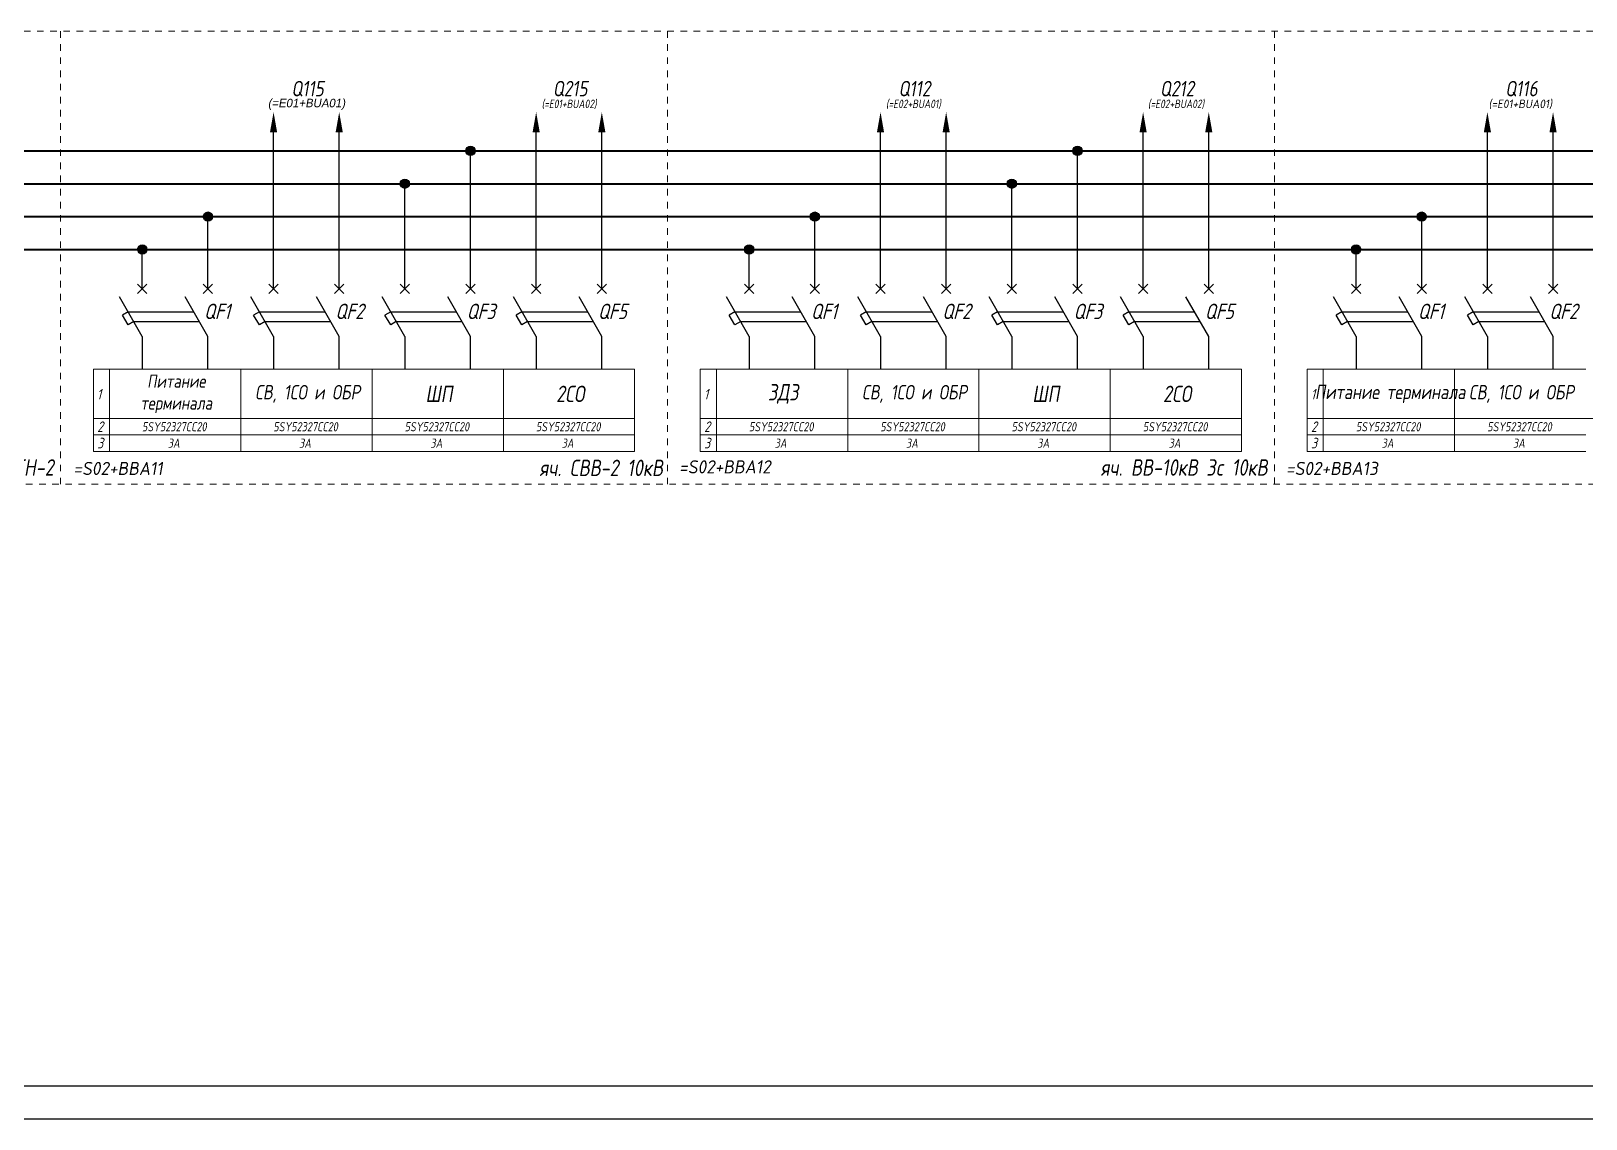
# Model space of a CAD drawing. Header units: millimetres. Extents: x 2704 to 4357, y 2919 to 4427.
# Drawn here: x 3487.6 to 3724.4, y 3586.1 to 3751.6 of the extents above; entities that cross this region are included whole.
import ezdxf

# ---------------------------------------------------------------- set-up
doc = ezdxf.new("R2010")
doc.units = ezdxf.units.MM
doc.linetypes.add('JIS_02_1.0', pattern=[2, 1, -1])
doc.styles.add('eskdw', font='', dxfattribs={"oblique": 10})
doc.styles.add('GOST', font='', dxfattribs={"oblique": 10, "height": 2.5})
doc.styles.get("Standard").update_dxf_attribs({"font": '', "oblique": 10, "height": 2.5})
doc.styles.add('Гост', font='', dxfattribs={"oblique": 10, "height": 1.4})
doc.styles.get('eskdw').set_extended_font_data('GOST type A')
doc.styles.get('GOST').set_extended_font_data('Mipgost')
doc.styles.get('Standard').set_extended_font_data('GOST type A')
doc.styles.get('Гост').set_extended_font_data('GOST type A')

msp = doc.modelspace()

# ---------------------------------------------------------------- hatches: boundary and pattern name
for points in [[(3555.19, 3733.4, 1), (3553.79, 3733.4, 1)], [(3555.19, 3733.4, 1), (3553.79, 3733.4, 1)], [(3647.64, 3733.4, 1), (3646.24, 3733.4, 1)], [(3647.64, 3733.4, 1), (3646.24, 3733.4, 1)], [(3545.19, 3728.4, 1), (3543.79, 3728.4, 1)], [(3545.19, 3728.4, 1), (3543.79, 3728.4, 1)], [(3637.64, 3728.4, 1), (3636.24, 3728.4, 1)], [(3637.64, 3728.4, 1), (3636.24, 3728.4, 1)], [(3515.19, 3723.4, 1), (3513.79, 3723.4, 1)], [(3515.19, 3723.4, 1), (3513.79, 3723.4, 1)], [(3515.19, 3723.4, 1), (3513.79, 3723.4, 1)], [(3515.19, 3723.4, 1), (3513.79, 3723.4, 1)], [(3607.64, 3723.4, 1), (3606.24, 3723.4, 1)], [(3607.64, 3723.4, 1), (3606.24, 3723.4, 1)], [(3700.08, 3723.4, 1), (3698.68, 3723.4, 1)], [(3700.08, 3723.4, 1), (3698.68, 3723.4, 1)], [(3505.19, 3718.4, 1), (3503.79, 3718.4, 1)], [(3505.19, 3718.4, 1), (3503.79, 3718.4, 1)], [(3505.19, 3718.4, 1), (3503.79, 3718.4, 1)], [(3597.64, 3718.4, 1), (3596.24, 3718.4, 1)], [(3597.64, 3718.4, 1), (3596.24, 3718.4, 1)], [(3597.64, 3718.4, 1), (3596.24, 3718.4, 1)], [(3690.08, 3718.4, 1), (3688.68, 3718.4, 1)], [(3690.08, 3718.4, 1), (3688.68, 3718.4, 1)], [(3690.08, 3718.4, 1), (3688.68, 3718.4, 1)]]:
    msp.add_hatch(color=256).paths.add_polyline_path(points)

# ---------------------------------------------------------------- linework, layer by layer
at = {"linetype": 'JIS_02_1.0', "lineweight": 15}
for p, q in [((3142.47, 3751.63), (3825.78, 3751.63)), ((3492.04, 3751.63), (3492.04, 3682.66)), ((3584.49, 3751.63), (3584.49, 3682.66)), ((3676.94, 3751.63), (3676.94, 3682.66)), ((3676.94, 3751.63), (3676.94, 3687.66)), ((3676.94, 3687.66), (3676.94, 3682.66)), ((3825.78, 3682.66), (3142.47, 3682.66))]:
    msp.add_line(p, q, dxfattribs=at)
for p, q in [((3524.49, 3733.4), (3524.49, 3736.23)), ((3534.49, 3733.4), (3534.49, 3736.23)), ((3564.49, 3733.4), (3564.49, 3736.23)), ((3574.49, 3733.4), (3574.49, 3736.23)), ((3616.94, 3733.4), (3616.94, 3736.23)), ((3626.94, 3733.4), (3626.94, 3736.23)), ((3656.94, 3733.4), (3656.94, 3736.23)), ((3666.94, 3733.4), (3666.94, 3736.23)), ((3709.38, 3733.4), (3709.38, 3736.23)), ((3719.38, 3733.4), (3719.38, 3736.23)), ((3524.49, 3717.4), (3524.49, 3733.4)), ((3534.49, 3717.4), (3534.49, 3733.4)), ((3554.49, 3717.4), (3554.49, 3733.4)), ((3564.49, 3717.4), (3564.49, 3733.4)), ((3574.49, 3717.4), (3574.49, 3733.4)), ((3616.94, 3717.4), (3616.94, 3733.4)), ((3626.94, 3717.4), (3626.94, 3733.4)), ((3646.94, 3717.4), (3646.94, 3733.4)), ((3656.94, 3717.4), (3656.94, 3733.4)), ((3666.94, 3717.4), (3666.94, 3733.4)), ((3709.38, 3717.4), (3709.38, 3733.4)), ((3719.38, 3717.4), (3719.38, 3733.4)), ((3544.49, 3717.4), (3544.49, 3728.4)), ((3636.94, 3717.4), (3636.94, 3728.4)), ((3514.49, 3717.4), (3514.49, 3723.4)), ((3514.49, 3717.4), (3514.49, 3723.4)), ((3514.49, 3717.4), (3514.49, 3723.4)), ((3606.94, 3717.4), (3606.94, 3723.4)), ((3606.94, 3717.4), (3606.94, 3723.4)), ((3606.94, 3717.4), (3606.94, 3723.4)), ((3699.38, 3717.4), (3699.38, 3723.4)), ((3699.38, 3717.4), (3699.38, 3723.4)), ((3699.38, 3717.4), (3699.38, 3723.4)), ((3504.49, 3717.4), (3504.49, 3718.4)), ((3504.49, 3717.4), (3504.49, 3718.4)), ((3596.94, 3717.4), (3596.94, 3718.4)), ((3596.94, 3717.4), (3596.94, 3718.4)), ((3689.38, 3717.4), (3689.38, 3718.4)), ((3689.38, 3717.4), (3689.38, 3718.4)), ((3504.49, 3712.4), (3504.49, 3717.4)), ((3514.49, 3712.4), (3514.49, 3717.4)), ((3514.49, 3712.4), (3514.49, 3717.4)), ((3524.49, 3712.4), (3524.49, 3717.4)), ((3534.49, 3712.4), (3534.49, 3717.4)), ((3534.49, 3712.4), (3534.49, 3717.4)), ((3544.49, 3712.4), (3544.49, 3717.4)), ((3554.49, 3712.4), (3554.49, 3717.4)), ((3554.49, 3712.4), (3554.49, 3717.4)), ((3564.49, 3712.4), (3564.49, 3717.4)), ((3574.49, 3712.4), (3574.49, 3717.4)), ((3574.49, 3712.4), (3574.49, 3717.4)), ((3596.94, 3712.4), (3596.94, 3717.4)), ((3606.94, 3712.4), (3606.94, 3717.4)), ((3606.94, 3712.4), (3606.94, 3717.4)), ((3616.94, 3712.4), (3616.94, 3717.4)), ((3626.94, 3712.4), (3626.94, 3717.4)), ((3626.94, 3712.4), (3626.94, 3717.4)), ((3636.94, 3712.4), (3636.94, 3717.4)), ((3646.94, 3712.4), (3646.94, 3717.4)), ((3646.94, 3712.4), (3646.94, 3717.4)), ((3656.94, 3712.4), (3656.94, 3717.4)), ((3666.94, 3712.4), (3666.94, 3717.4)), ((3666.94, 3712.4), (3666.94, 3717.4)), ((3689.38, 3712.4), (3689.38, 3717.4)), ((3699.38, 3712.4), (3699.38, 3717.4)), ((3699.38, 3712.4), (3699.38, 3717.4)), ((3709.38, 3712.4), (3709.38, 3717.4)), ((3719.38, 3712.4), (3719.38, 3717.4)), ((3719.38, 3712.4), (3719.38, 3717.4)), ((3504.49, 3705.16), (3501.03, 3711.16)), ((3503.78, 3711.69), (3505.2, 3713.1)), ((3505.2, 3711.69), (3503.78, 3713.1)), ((3514.49, 3705.16), (3511.03, 3711.16)), ((3513.78, 3711.69), (3515.2, 3713.1)), ((3515.2, 3711.69), (3513.78, 3713.1)), ((3524.49, 3705.16), (3521.03, 3711.16)), ((3523.78, 3711.69), (3525.2, 3713.1)), ((3525.2, 3711.69), (3523.78, 3713.1)), ((3534.49, 3705.16), (3531.03, 3711.16)), ((3533.78, 3711.69), (3535.2, 3713.1)), ((3535.2, 3711.69), (3533.78, 3713.1)), ((3544.49, 3705.16), (3541.03, 3711.16)), ((3543.78, 3711.69), (3545.2, 3713.1)), ((3545.2, 3711.69), (3543.78, 3713.1)), ((3554.49, 3705.16), (3551.03, 3711.16)), ((3553.78, 3711.69), (3555.2, 3713.1)), ((3555.2, 3711.69), (3553.78, 3713.1)), ((3564.49, 3705.16), (3561.03, 3711.16)), ((3563.78, 3711.69), (3565.2, 3713.1)), ((3565.2, 3711.69), (3563.78, 3713.1)), ((3574.49, 3705.16), (3571.03, 3711.16)), ((3573.78, 3711.69), (3575.2, 3713.1)), ((3575.2, 3711.69), (3573.78, 3713.1)), ((3596.94, 3705.16), (3593.47, 3711.16)), ((3596.23, 3711.69), (3597.64, 3713.1)), ((3597.64, 3711.69), (3596.23, 3713.1)), ((3606.94, 3705.16), (3603.47, 3711.16)), ((3606.23, 3711.69), (3607.64, 3713.1)), ((3607.64, 3711.69), (3606.23, 3713.1)), ((3616.94, 3705.16), (3613.47, 3711.16)), ((3616.23, 3711.69), (3617.64, 3713.1)), ((3617.64, 3711.69), (3616.23, 3713.1)), ((3626.94, 3705.16), (3623.47, 3711.16)), ((3626.23, 3711.69), (3627.64, 3713.1)), ((3627.64, 3711.69), (3626.23, 3713.1)), ((3636.94, 3705.16), (3633.47, 3711.16)), ((3636.23, 3711.69), (3637.64, 3713.1)), ((3637.64, 3711.69), (3636.23, 3713.1)), ((3646.94, 3705.16), (3643.47, 3711.16)), ((3646.23, 3711.69), (3647.64, 3713.1)), ((3647.64, 3711.69), (3646.23, 3713.1)), ((3656.94, 3705.16), (3653.47, 3711.16)), ((3656.23, 3711.69), (3657.64, 3713.1)), ((3657.64, 3711.69), (3656.23, 3713.1)), ((3666.94, 3705.16), (3663.47, 3711.16)), ((3666.23, 3711.69), (3667.64, 3713.1)), ((3667.64, 3711.69), (3666.23, 3713.1)), ((3689.38, 3705.16), (3685.92, 3711.16)), ((3688.68, 3711.69), (3690.09, 3713.1)), ((3690.09, 3711.69), (3688.68, 3713.1)), ((3699.38, 3705.16), (3695.92, 3711.16)), ((3698.68, 3711.69), (3700.09, 3713.1)), ((3700.09, 3711.69), (3698.68, 3713.1)), ((3709.38, 3705.16), (3705.92, 3711.16)), ((3708.68, 3711.69), (3710.09, 3713.1)), ((3710.09, 3711.69), (3708.68, 3713.1)), ((3719.38, 3705.16), (3715.92, 3711.16)), ((3718.68, 3711.69), (3720.09, 3713.1)), ((3720.09, 3711.69), (3718.68, 3713.1)), ((3502.33, 3708.91), (3501.46, 3708.41)), ((3502.33, 3708.91), (3512.33, 3708.91)), ((3511.89, 3709.66), (3511.89, 3709.66)), ((3522.33, 3708.91), (3521.46, 3708.41)), ((3522.33, 3708.91), (3532.33, 3708.91)), ((3531.89, 3709.66), (3531.89, 3709.66)), ((3542.33, 3708.91), (3541.46, 3708.41)), ((3542.33, 3708.91), (3552.33, 3708.91)), ((3551.89, 3709.66), (3551.89, 3709.66)), ((3562.33, 3708.91), (3561.46, 3708.41)), ((3562.33, 3708.91), (3572.33, 3708.91)), ((3594.77, 3708.91), (3593.91, 3708.41)), ((3594.77, 3708.91), (3604.77, 3708.91)), ((3604.34, 3709.66), (3604.34, 3709.66)), ((3614.77, 3708.91), (3613.91, 3708.41)), ((3614.77, 3708.91), (3624.77, 3708.91)), ((3624.34, 3709.66), (3624.34, 3709.66)), ((3634.77, 3708.91), (3633.91, 3708.41)), ((3634.77, 3708.91), (3644.77, 3708.91)), ((3644.34, 3709.66), (3644.34, 3709.66)), ((3654.77, 3708.91), (3653.91, 3708.41)), ((3654.77, 3708.91), (3664.77, 3708.91)), ((3664.34, 3709.66), (3664.34, 3709.66)), ((3687.22, 3708.91), (3686.35, 3708.41)), ((3687.22, 3708.91), (3697.22, 3708.91)), ((3696.79, 3709.66), (3696.79, 3709.66)), ((3707.22, 3708.91), (3706.35, 3708.41)), ((3707.22, 3708.91), (3717.22, 3708.91)), ((3716.79, 3709.66), (3716.79, 3709.66)), ((3502.33, 3706.91), (3501.46, 3708.41)), ((3503.19, 3707.41), (3502.33, 3706.91)), ((3503.19, 3707.41), (3513.19, 3707.41)), ((3522.33, 3706.91), (3521.46, 3708.41)), ((3523.19, 3707.41), (3522.33, 3706.91)), ((3523.19, 3707.41), (3533.19, 3707.41)), ((3542.33, 3706.91), (3541.46, 3708.41)), ((3543.19, 3707.41), (3542.33, 3706.91)), ((3543.19, 3707.41), (3553.19, 3707.41)), ((3562.33, 3706.91), (3561.46, 3708.41)), ((3563.19, 3707.41), (3562.33, 3706.91)), ((3563.19, 3707.41), (3573.19, 3707.41)), ((3594.77, 3706.91), (3593.91, 3708.41)), ((3595.64, 3707.41), (3594.77, 3706.91)), ((3595.64, 3707.41), (3605.64, 3707.41)), ((3614.77, 3706.91), (3613.91, 3708.41)), ((3615.64, 3707.41), (3614.77, 3706.91)), ((3615.64, 3707.41), (3625.64, 3707.41)), ((3634.77, 3706.91), (3633.91, 3708.41)), ((3635.64, 3707.41), (3634.77, 3706.91)), ((3635.64, 3707.41), (3645.64, 3707.41)), ((3654.77, 3706.91), (3653.91, 3708.41)), ((3655.64, 3707.41), (3654.77, 3706.91)), ((3655.64, 3707.41), (3665.64, 3707.41)), ((3687.22, 3706.91), (3686.35, 3708.41)), ((3688.08, 3707.41), (3687.22, 3706.91)), ((3688.08, 3707.41), (3698.08, 3707.41)), ((3707.22, 3706.91), (3706.35, 3708.41)), ((3708.08, 3707.41), (3707.22, 3706.91)), ((3708.08, 3707.41), (3718.08, 3707.41)), ((3504.49, 3705.16), (3504.49, 3700.16)), ((3514.49, 3700.16), (3514.49, 3705.16)), ((3524.49, 3705.16), (3524.49, 3700.16)), ((3534.49, 3700.16), (3534.49, 3705.16)), ((3544.49, 3705.16), (3544.49, 3700.16)), ((3554.49, 3700.16), (3554.49, 3705.16)), ((3564.49, 3705.16), (3564.49, 3700.16)), ((3574.49, 3700.16), (3574.49, 3705.16)), ((3596.94, 3705.16), (3596.94, 3700.16)), ((3606.94, 3700.16), (3606.94, 3705.16)), ((3616.94, 3705.16), (3616.94, 3700.16)), ((3626.94, 3700.16), (3626.94, 3705.16)), ((3636.94, 3705.16), (3636.94, 3700.16)), ((3646.94, 3700.16), (3646.94, 3705.16)), ((3656.94, 3705.16), (3656.94, 3700.16)), ((3666.94, 3700.16), (3666.94, 3705.16)), ((3689.38, 3705.16), (3689.38, 3700.16)), ((3699.38, 3700.16), (3699.38, 3705.16)), ((3709.38, 3705.16), (3709.38, 3700.16)), ((3719.38, 3700.16), (3719.38, 3705.16)), ((2704.22, 3586.05), (3893.22, 3586.05))]:
    msp.add_line(p, q)
at = {"lineweight": 40}
for p, q in [((3169.7, 3733.4), (3820.78, 3733.4)), ((3169.7, 3728.4), (3820.78, 3728.4)), ((3169.7, 3723.4), (3820.78, 3723.4)), ((3169.7, 3718.4), (3820.78, 3718.4))]:
    msp.add_line(p, q, dxfattribs=at)
at = {"lineweight": 9}
for p, q in [((3497.04, 3700.16), (3499.49, 3700.16)), ((3497.04, 3700.16), (3497.04, 3687.66)), ((3499.49, 3700.16), (3499.49, 3687.66)), ((3499.49, 3700.16), (3499.49, 3687.66)), ((3499.49, 3700.16), (3519.49, 3700.16)), ((3519.49, 3700.16), (3519.49, 3687.66)), ((3519.49, 3700.16), (3539.49, 3700.16)), ((3539.49, 3700.16), (3539.49, 3687.66)), ((3539.49, 3700.16), (3559.49, 3700.16)), ((3559.49, 3700.16), (3559.49, 3687.66)), ((3559.49, 3700.16), (3579.49, 3700.16)), ((3579.49, 3700.16), (3579.49, 3687.66)), ((3589.49, 3700.16), (3591.94, 3700.16)), ((3589.49, 3700.16), (3589.49, 3687.66)), ((3591.94, 3700.16), (3591.94, 3687.66)), ((3591.94, 3700.16), (3591.94, 3687.66)), ((3591.94, 3700.16), (3611.94, 3700.16)), ((3611.94, 3700.16), (3611.94, 3687.66)), ((3611.94, 3700.16), (3631.94, 3700.16)), ((3631.94, 3700.16), (3631.94, 3687.66)), ((3631.94, 3700.16), (3651.94, 3700.16)), ((3651.94, 3700.16), (3651.94, 3687.66)), ((3651.94, 3700.16), (3671.94, 3700.16)), ((3671.94, 3700.16), (3671.94, 3687.66)), ((3681.94, 3700.16), (3684.38, 3700.16)), ((3681.94, 3700.16), (3681.94, 3687.66)), ((3684.38, 3700.16), (3684.38, 3687.66)), ((3684.38, 3700.16), (3684.38, 3687.66)), ((3684.38, 3700.16), (3704.38, 3700.16)), ((3704.38, 3700.16), (3704.38, 3687.66)), ((3704.38, 3700.16), (3724.38, 3700.16)), ((3499.49, 3695.16), (3499.49, 3687.66)), ((3499.49, 3695.16), (3499.49, 3687.66)), ((3499.49, 3695.16), (3499.49, 3687.66)), ((3591.94, 3695.16), (3591.94, 3687.66)), ((3591.94, 3695.16), (3591.94, 3687.66)), ((3591.94, 3695.16), (3591.94, 3687.66)), ((3684.38, 3695.16), (3684.38, 3687.66)), ((3684.38, 3695.16), (3684.38, 3687.66)), ((3684.38, 3695.16), (3684.38, 3687.66)), ((3497.04, 3692.66), (3519.49, 3692.66)), ((3517.04, 3692.66), (3539.49, 3692.66)), ((3537.04, 3692.66), (3559.49, 3692.66)), ((3557.04, 3692.66), (3579.49, 3692.66)), ((3589.49, 3692.66), (3611.94, 3692.66)), ((3609.49, 3692.66), (3631.94, 3692.66)), ((3629.49, 3692.66), (3651.94, 3692.66)), ((3649.49, 3692.66), (3671.94, 3692.66)), ((3681.94, 3692.66), (3704.38, 3692.66)), ((3701.94, 3692.66), (3724.38, 3692.66)), ((3721.94, 3692.66), (3744.38, 3692.66)), ((3497.04, 3690.16), (3499.49, 3690.16)), ((3499.49, 3690.16), (3519.49, 3690.16)), ((3519.49, 3690.16), (3539.49, 3690.16)), ((3539.49, 3690.16), (3559.49, 3690.16)), ((3559.49, 3690.16), (3579.49, 3690.16)), ((3589.49, 3690.16), (3591.94, 3690.16)), ((3591.94, 3690.16), (3611.94, 3690.16)), ((3611.94, 3690.16), (3631.94, 3690.16)), ((3631.94, 3690.16), (3651.94, 3690.16)), ((3651.94, 3690.16), (3671.94, 3690.16)), ((3681.94, 3690.16), (3684.38, 3690.16)), ((3684.38, 3690.16), (3704.38, 3690.16)), ((3704.38, 3690.16), (3724.38, 3690.16)), ((3497.04, 3687.66), (3499.49, 3687.66)), ((3499.49, 3687.66), (3519.49, 3687.66)), ((3519.49, 3687.66), (3539.49, 3687.66)), ((3539.49, 3687.66), (3559.49, 3687.66)), ((3559.49, 3687.66), (3579.49, 3687.66)), ((3589.49, 3687.66), (3591.94, 3687.66)), ((3591.94, 3687.66), (3611.94, 3687.66)), ((3611.94, 3687.66), (3631.94, 3687.66)), ((3631.94, 3687.66), (3651.94, 3687.66)), ((3651.94, 3687.66), (3671.94, 3687.66)), ((3681.94, 3687.66), (3684.38, 3687.66)), ((3684.38, 3687.66), (3704.38, 3687.66)), ((3704.38, 3687.66), (3724.38, 3687.66))]:
    msp.add_line(p, q, dxfattribs=at)
at = {"lineweight": 30}
msp.add_line((3888.22, 3591.05), (2724.22, 3591.05), dxfattribs=at)
at = {"ltscale": 5}
for points in [[(3524.49, 3739.3, 0, 1.09, 0), (3524.49, 3736.23, 0, 1.09, 0)], [(3534.49, 3739.3, 0, 1.09, 0), (3534.49, 3736.23, 0, 1.09, 0)], [(3564.49, 3739.3, 0, 1.09, 0), (3564.49, 3736.23, 0, 1.09, 0)], [(3574.49, 3739.3, 0, 1.09, 0), (3574.49, 3736.23, 0, 1.09, 0)], [(3616.94, 3739.3, 0, 1.09, 0), (3616.94, 3736.23, 0, 1.09, 0)], [(3626.94, 3739.3, 0, 1.09, 0), (3626.94, 3736.23, 0, 1.09, 0)], [(3656.94, 3739.3, 0, 1.09, 0), (3656.94, 3736.23, 0, 1.09, 0)], [(3666.94, 3739.3, 0, 1.09, 0), (3666.94, 3736.23, 0, 1.09, 0)], [(3709.38, 3739.3, 0, 1.09, 0), (3709.38, 3736.23, 0, 1.09, 0)], [(3719.38, 3739.3, 0, 1.09, 0), (3719.38, 3736.23, 0, 1.09, 0)]]:
    msp.add_lwpolyline(points, format="xyseb", dxfattribs=at)
for centre in [(3554.49, 3733.4), (3554.49, 3733.4), (3646.94, 3733.4), (3646.94, 3733.4), (3544.49, 3728.4), (3544.49, 3728.4), (3636.94, 3728.4), (3636.94, 3728.4), (3514.49, 3723.4), (3514.49, 3723.4), (3514.49, 3723.4), (3514.49, 3723.4), (3606.94, 3723.4), (3606.94, 3723.4), (3699.38, 3723.4), (3699.38, 3723.4), (3504.49, 3718.4), (3504.49, 3718.4), (3504.49, 3718.4), (3596.94, 3718.4), (3596.94, 3718.4), (3596.94, 3718.4), (3689.38, 3718.4), (3689.38, 3718.4), (3689.38, 3718.4)]:
    msp.add_circle(centre, 0.7)

# ---------------------------------------------------------------- texts
at = {"style": 'eskdw', "oblique": 15}
for s, p in [('QF1', (3513.89, 3707.79)), ('QF2', (3533.89, 3707.79)), ('QF3', (3553.89, 3707.79)), ('QF5', (3573.89, 3707.79)), ('QF1', (3606.33, 3707.79)), ('QF2', (3626.33, 3707.79)), ('QF3', (3646.33, 3707.79)), ('QF5', (3666.33, 3707.79)), ('QF1', (3698.78, 3707.79)), ('QF2', (3718.78, 3707.79))]:
    msp.add_text(s, height=2.355, dxfattribs=at).set_placement(p)
at = {"lineweight": 9, "style": 'eskdw', "oblique": 15}
for s, p in [('1', (3497.59, 3695.56)), ('1', (3590.04, 3695.56)), ('1', (3682.49, 3695.56)), ('2', (3497.63, 3690.62)), ('2', (3590.08, 3690.62)), ('2', (3682.52, 3690.62)), ('3', (3497.63, 3688.12)), ('3', (3590.08, 3688.12)), ('3', (3682.52, 3688.12))]:
    msp.add_text(s, height=1.6, dxfattribs=at).set_placement(p)
for s, width, insert, char_height, attachment_point, style in [('{\\fGOST_type_A|b0|i0|c0|p2;Q115}', 29.5568, (3529.67, 3742.88), 2.355, 5, 'Гост'), ('{\\fGOST type A|b0|i0|c0|p34;Q215}', 29.5568, (3569.67, 3742.88), 2.355, 5, 'Гост'), ('{\\fGOST_type_A|b0|i0|c0|p2;Q112}', 29.5568, (3622.11, 3742.88), 2.355, 5, 'Гост'), ('{\\fGOST_type_A|b0|i0|c0|p2;Q212}', 29.5568, (3662.11, 3742.88), 2.355, 5, 'Гост'), ('{\\fGOST_type_A|b0|i0|c0|p2;Q116}', 29.5568, (3714.56, 3742.88), 2.355, 5, 'Гост'), ('{\\H0.52x;(=E0\\H0.99996x;1+BUA01)}', 29.5568, (3529.51, 3740.49), 2.5, 5, 'GOST'), ('{\\fGOST_type_A|b0|i0|c0|p2;(=E01+BUA02)}', 29.5568, (3569.51, 3740.49), 1.3, 5, 'eskdw'), ('{\\fGOST_type_A|b0|i0|c0|p2;(=E02+BUA01)}', 29.5568, (3621.96, 3740.49), 1.3, 5, 'eskdw'), ('{\\fGOST_type_A|b0|i0|c0|p2;(=E02+BUA02)}', 29.5568, (3661.96, 3740.49), 1.3, 5, 'eskdw'), ('{\\fGOST type B|b0|i0|c2|p18;(=E01+BUA01)}', 29.5568, (3714.4, 3740.49), 1.3, 5, 'eskdw'), ('яч. ВВ-10кВ ТСН-2', 57.8948, (3491.01, 3685.21), 2.5, 6, 'Гост'), ('{\\fGOST type B|b0|i0|c2|p18;=S02+BBA11}', 29.5568, (3500.81, 3685.06), 2, 5, 'Гост'), ('яч. СВВ-2 10кВ', 37.4467, (3583.8, 3685.15), 2.5, 6, 'Гост'), ('{\\fGOST type B|b0|i0|c2|p18;=S02+BBA12}', 29.5568, (3593.25, 3685.3), 2, 5, 'Гост'), ('яч. ВВ-10кВ 3c 10кВ', 57.8948, (3675.9, 3685.21), 2.5, 6, 'Гост'), ('{\\fGOST type B|b0|i0|c2|p18;=S02+BBA13}', 29.5568, (3685.7, 3685.06), 2, 5, 'Гост')]:
    msp.add_mtext_dynamic_manual_height_columns(s, width=width, gutter_width=7, heights=[0], dxfattribs=dict(insert=insert, char_height=char_height, attachment_point=attachment_point, style=style))
at = {"lineweight": 9, "attachment_point": 5}
for s, insert, char_height, width in [('Питание \\Pтерминала', (3509.68, 3696.41), 2, 22.6797), ('СВ, 1СО и ОБР', (3529.68, 3696.41), 2.2, 22.6797), ('ШП', (3549.68, 3696.41), 2.5, 22.6797), ('2СО', (3569.68, 3696.41), 2.5, 22.6797), ('ЗДЗ', (3602.12, 3696.41), 2.5, 22.6797), ('СВ, 1СО и ОБР', (3622.12, 3696.41), 2.2, 22.6797), ('ШП', (3642.12, 3696.41), 2.5, 22.6797), ('2СО', (3662.12, 3696.41), 2.5, 22.6797), ('Питание терминала', (3694.57, 3696.41), 2.2, 22.6797), ('СВ, 1СО и ОБР', (3714.57, 3696.41), 2.2, 22.6797), ('{\\fGOST 2.304 type A|b0|i0|c204|p34;5SY52327CC20}', (3509.37, 3691.41), 1.4, 20), ('{\\fGOST 2.304 type A|b0|i0|c204|p34;5SY52327CC20}', (3529.37, 3691.41), 1.4, 20), ('{\\fGOST 2.304 type A|b0|i0|c204|p34;5SY52327CC20}', (3549.37, 3691.41), 1.4, 20), ('{\\fGOST 2.304 type A|b0|i0|c204|p34;5SY52327CC20}', (3569.37, 3691.41), 1.4, 20), ('{\\fGOST 2.304 type A|b0|i0|c204|p34;5SY52327CC20}', (3601.82, 3691.41), 1.4, 20), ('{\\fGOST 2.304 type A|b0|i0|c204|p34;5SY52327CC20}', (3621.82, 3691.41), 1.4, 20), ('{\\fGOST 2.304 type A|b0|i0|c204|p34;5SY52327CC20}', (3641.82, 3691.41), 1.4, 20), ('{\\fGOST 2.304 type A|b0|i0|c204|p34;5SY52327CC20}', (3661.82, 3691.41), 1.4, 20), ('{\\fGOST 2.304 type A|b0|i0|c204|p34;5SY52327CC20}', (3694.27, 3691.41), 1.4, 20), ('{\\fGOST 2.304 type A|b0|i0|c204|p34;5SY52327CC20}', (3714.27, 3691.41), 1.4, 20), ('{\\fGOST 2.304 type A|b0|i0|c204|p34;3А}', (3509.29, 3688.91), 1.4, 20), ('{\\fGOST 2.304 type A|b0|i0|c204|p34;3А}', (3529.29, 3688.91), 1.4, 20), ('{\\fGOST 2.304 type A|b0|i0|c204|p34;3А}', (3549.29, 3688.91), 1.4, 20), ('{\\fGOST 2.304 type A|b0|i0|c204|p34;3А}', (3569.29, 3688.91), 1.4, 20), ('{\\fGOST 2.304 type A|b0|i0|c204|p34;3А}', (3601.73, 3688.91), 1.4, 20), ('{\\fGOST 2.304 type A|b0|i0|c204|p34;3А}', (3621.73, 3688.91), 1.4, 20), ('{\\fGOST 2.304 type A|b0|i0|c204|p34;3А}', (3641.73, 3688.91), 1.4, 20), ('{\\fGOST 2.304 type A|b0|i0|c204|p34;3А}', (3661.73, 3688.91), 1.4, 20), ('{\\fGOST 2.304 type A|b0|i0|c204|p34;3А}', (3694.18, 3688.91), 1.4, 20), ('{\\fGOST 2.304 type A|b0|i0|c204|p34;3А}', (3714.18, 3688.91), 1.4, 20)]:
    msp.add_mtext(s, dxfattribs=dict(at, insert=insert, char_height=char_height, width=width))

doc.saveas('drawing.dxf')
